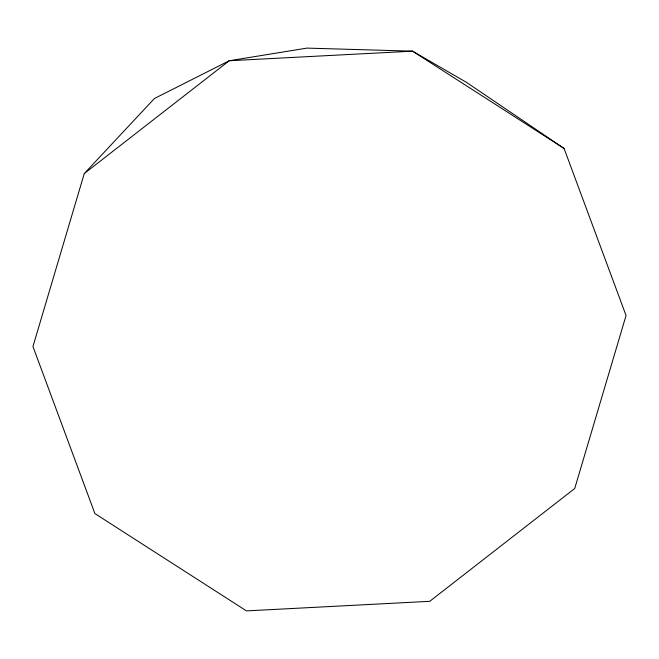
<?xml version="1.0" encoding="UTF-8"?>
<svg xmlns="http://www.w3.org/2000/svg" width="659" height="659" viewBox="0 0 659 659"><rect width="100%" height="100%" fill="white"/><g stroke="black" fill="none" stroke-linecap="round" stroke-linejoin="round"><path stroke-width="0.99" d="M84.27 173.564L32.95 346.527L94.904 513.575L246.466 610.893L429.742 601.313L574.73 488.492L626.05 315.529L564.096 148.481L466.243 82.21L412.534 51.163L306.97 48.107L229.258 60.743L154.428 98.504L84.27 173.564L229.258 60.743L412.534 51.163L564.096 148.481"/></g></svg>
